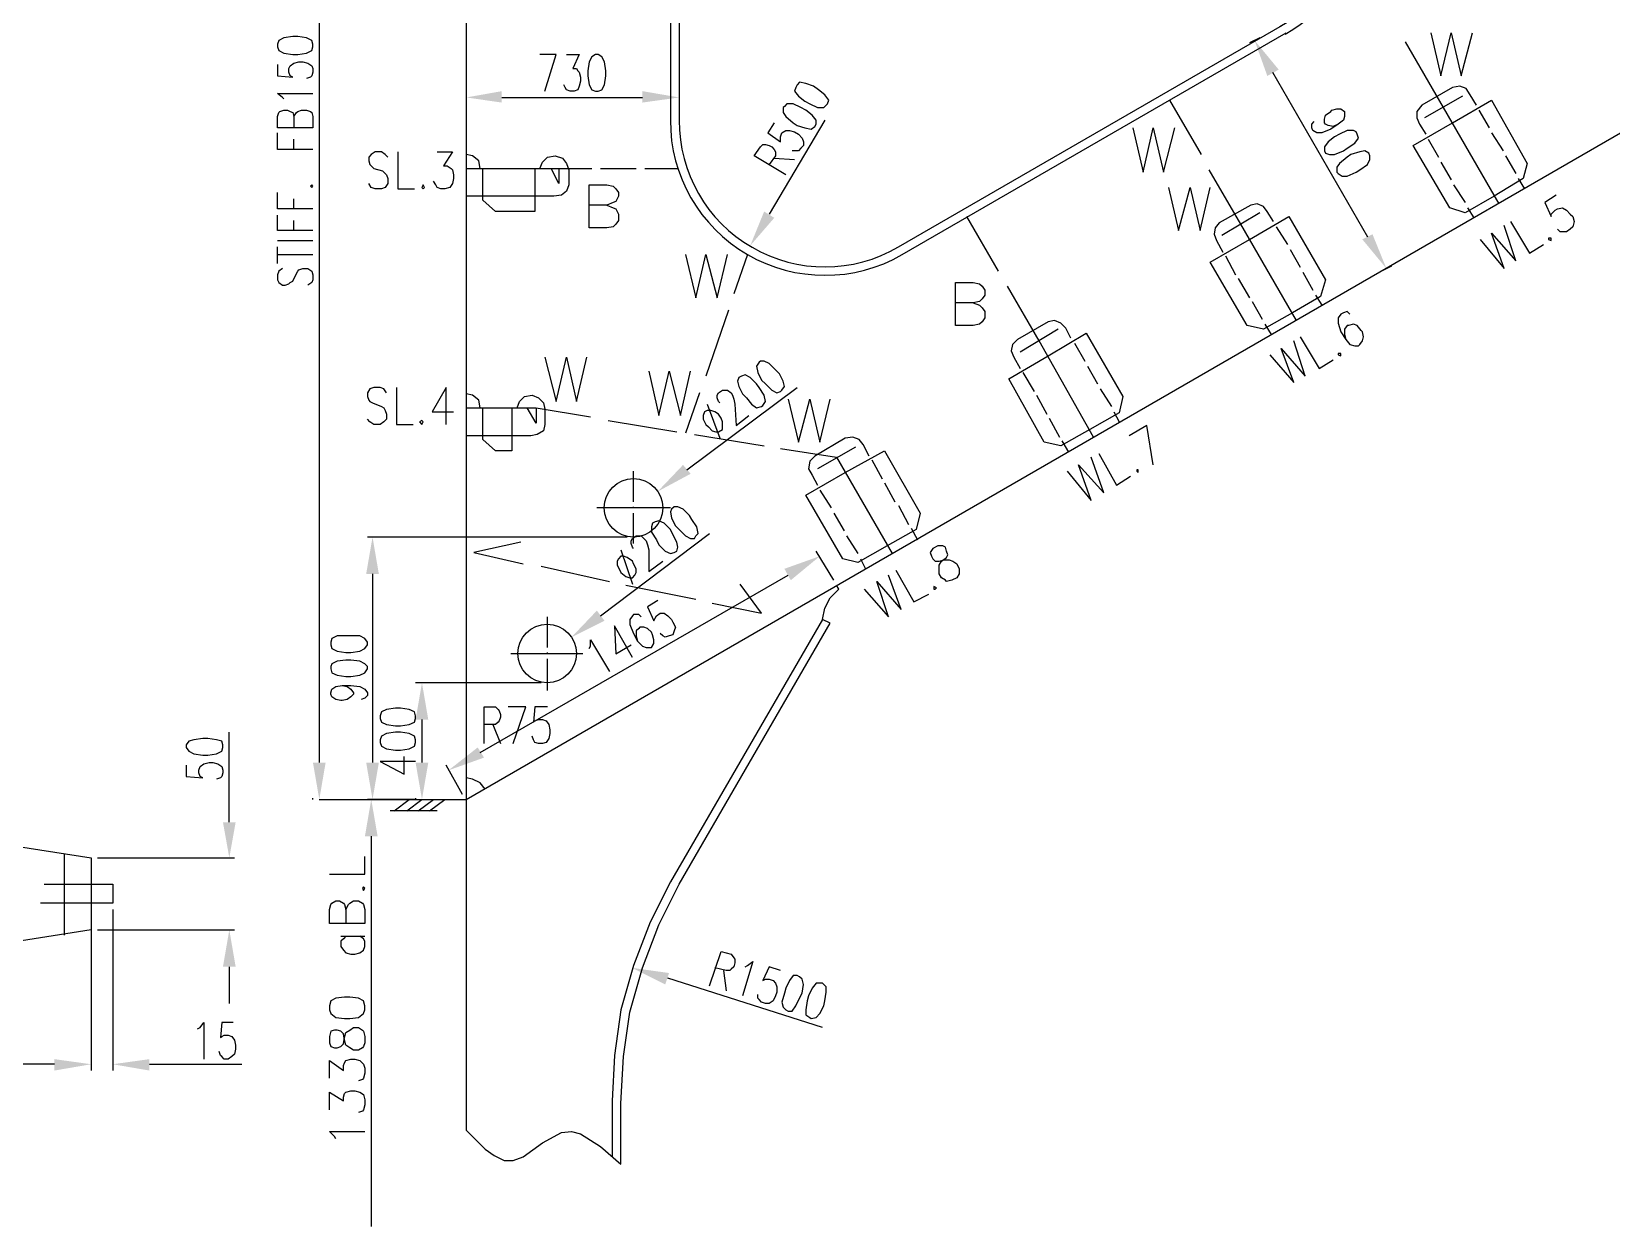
# Model space of a CAD drawing. Header units: millimetres. Extents: x 0.6 to 49, y 0.3 to 23.1.
# Drawn here: x 8.576 to 12.731, y 11.577 to 14.72 of the extents above; entities that cross this region are included whole.
import ezdxf

# ---------------------------------------------------------------- set-up
doc = ezdxf.new("R2010")
doc.units = ezdxf.units.MM
doc.layers.add('PDF_Geometry', color=7, linetype='Continuous')
doc.layers.add('PDF_Solid Fills', color=7, linetype='Continuous')

msp = doc.modelspace()

# ---------------------------------------------------------------- linework, layer by layer
at = {"layer": 'PDF_Geometry', "lineweight": 25}
for points in [[(9.3328, 12.7), (9.7194, 12.7), (15.0961, 15.8067), (15.0961, 16.58)], [(9.7194, 16.3267), (9.7194, 11.83), (9.7694, 11.78), (9.7928, 11.7633), (9.8194, 11.75), (9.8428, 11.75), (9.8694, 11.76), (9.9194, 11.7967), (9.9694, 11.8233), (9.9961, 11.8267), (10.0194, 11.82), (10.0728, 11.7867), (10.1261, 11.74), (10.1261, 11.9), (10.1328, 12.0233), (10.1494, 12.14), (10.1828, 12.2567), (10.2261, 12.37), (10.2794, 12.4767), (10.6761, 13.1633), (10.6561, 13.1733), (10.6628, 13.2033), (10.6761, 13.23), (10.6994, 13.2533), (10.6928, 13.2633)], [(9.3328, 16.1533), (9.3328, 12.7967)], [(12.2561, 14.7167), (12.2828, 14.6033), (12.3094, 14.7167), (12.3361, 14.6033), (12.3661, 14.7167)], [(11.8061, 14.7033), (11.7794, 14.69)], [(12.4361, 14.2667), (12.2894, 14.52), (12.1894, 14.6933)], [(9.2228, 14.6333), (9.2228, 14.6033), (9.2628, 14.6), (9.2561, 14.6033), (9.2528, 14.6133), (9.2528, 14.6233), (9.2561, 14.63), (9.2661, 14.6367), (9.2794, 14.64), (9.2894, 14.64), (9.3028, 14.6367), (9.3128, 14.63), (9.3161, 14.6233), (9.3161, 14.6133), (9.3128, 14.6033), (9.3094, 14.6), (9.2994, 14.5967)], [(9.9261, 14.5633), (9.9561, 14.66), (9.9128, 14.66)], [(9.9828, 14.66), (10.0161, 14.66), (9.9994, 14.6233), (10.0094, 14.6233), (10.0128, 14.6167), (10.0161, 14.6133), (10.0194, 14.6), (10.0194, 14.59), (10.0161, 14.5767), (10.0128, 14.5667), (10.0028, 14.5633), (9.9928, 14.5633), (9.9828, 14.5667), (9.9794, 14.5733), (9.9761, 14.58)], [(9.7194, 14.6133), (9.7194, 14.5333)], [(10.2794, 14.6133), (10.2794, 14.5333)], [(11.8394, 14.6133), (12.0894, 14.18)], [(9.2394, 14.5433), (9.2361, 14.5467), (9.2228, 14.5567), (9.3161, 14.5567)], [(9.8128, 14.5467), (10.1828, 14.5467)], [(12.3761, 14.5267), (12.3594, 14.5533), (12.3494, 14.57), (12.3328, 14.5767), (12.3128, 14.5733), (12.2328, 14.5267), (12.2194, 14.51), (12.2194, 14.4933), (12.2261, 14.4767), (12.2428, 14.45)], [(12.3394, 14.55), (12.2394, 14.4933)], [(9.2661, 14.4967), (9.2728, 14.5067), (9.2761, 14.51), (9.2861, 14.5133), (9.2994, 14.5133), (9.3094, 14.51), (9.3128, 14.5067), (9.3161, 14.4967), (9.3161, 14.4667), (9.2228, 14.4667), (9.2228, 14.4967), (9.2261, 14.5067), (9.2294, 14.51), (9.2394, 14.5133), (9.2494, 14.5133), (9.2561, 14.51), (9.2628, 14.5067), (9.2661, 14.4967), (9.2661, 14.4667)], [(11.6528, 14.3967), (11.5694, 14.54)], [(12.0128, 14.4767), (11.9994, 14.47), (11.9861, 14.4733), (11.9794, 14.4767), (11.9761, 14.48), (11.9761, 14.49), (11.9794, 14.5), (11.9928, 14.51), (11.9961, 14.5133), (12.0094, 14.5167), (12.0194, 14.5167), (12.0294, 14.51), (12.0294, 14.4967), (12.0261, 14.4867), (12.0128, 14.4767), (11.9928, 14.4633), (11.9694, 14.4533), (11.9561, 14.4533), (11.9461, 14.46), (11.9428, 14.4667), (11.9428, 14.4767), (11.9494, 14.4833)], [(12.3828, 14.5133), (12.4094, 14.4667)], [(10.5294, 14.48), (10.5128, 14.4533), (10.5461, 14.43), (10.5461, 14.4433), (10.5494, 14.4533), (10.5594, 14.46), (10.5694, 14.46), (10.5828, 14.4567), (10.5928, 14.45), (10.6028, 14.44), (10.6061, 14.43), (10.6061, 14.42), (10.5994, 14.4133), (10.5928, 14.4067), (10.5761, 14.4067)], [(10.6628, 14.4867), (10.5161, 14.24)], [(11.4728, 14.4667), (11.4994, 14.35), (11.5261, 14.4667), (11.5528, 14.35), (11.5828, 14.4667)], [(9.3161, 14.41), (9.2228, 14.41), (9.2228, 14.4533)], [(9.2661, 14.41), (9.2661, 14.4367)], [(10.5594, 14.3433), (10.4761, 14.3933), (10.4928, 14.4167), (10.4994, 14.4233), (10.5061, 14.4233), (10.5161, 14.42), (10.5228, 14.4167), (10.5294, 14.41), (10.5328, 14.4033), (10.5328, 14.3933), (10.5161, 14.37)], [(12.2494, 14.4367), (12.2761, 14.39)], [(12.4161, 14.4533), (12.4461, 14.4067)], [(9.5128, 14.39), (9.5061, 14.3967), (9.4961, 14.4033), (9.4794, 14.4033), (9.4694, 14.3967), (9.4628, 14.39), (9.4628, 14.38), (9.4661, 14.37), (9.4694, 14.3667), (9.4761, 14.36), (9.4994, 14.3533), (9.5061, 14.3467), (9.5094, 14.3433), (9.5128, 14.3333), (9.5128, 14.32), (9.5061, 14.31), (9.4961, 14.3067), (9.4794, 14.3067), (9.4694, 14.31), (9.4628, 14.32)], [(9.5394, 14.4033), (9.5394, 14.3067), (9.5828, 14.3067)], [(9.6428, 14.4033), (9.6828, 14.4033), (9.6594, 14.3667), (9.6694, 14.3667), (9.6794, 14.36), (9.6828, 14.3567), (9.6861, 14.3433), (9.6861, 14.3333), (9.6828, 14.32), (9.6761, 14.31), (9.6628, 14.3067), (9.6528, 14.3067), (9.6428, 14.31), (9.6394, 14.3167), (9.6328, 14.3267)], [(9.7561, 14.36), (9.7528, 14.38), (9.7361, 14.3933), (9.7194, 14.3967)], [(9.9128, 14.36), (9.9194, 14.3767), (9.9328, 14.39), (9.9528, 14.3933), (9.9728, 14.3867), (9.9828, 14.3733), (9.9894, 14.3567), (9.9894, 14.3167), (9.9828, 14.3), (9.9694, 14.29), (9.9494, 14.2867), (9.7194, 14.2867)], [(10.5294, 14.3867), (10.5828, 14.3833)], [(12.2828, 14.3767), (12.3094, 14.33)], [(12.4528, 14.3933), (12.4794, 14.3467)], [(9.7194, 14.36), (9.9628, 14.36), (9.9628, 14.32), (9.9428, 14.36)], [(9.8994, 14.36), (9.8994, 14.2467), (9.7961, 14.2467), (9.7628, 14.2767), (9.7628, 14.36)], [(9.9628, 14.36), (10.0494, 14.36)], [(10.0728, 14.36), (10.1661, 14.36)], [(10.1894, 14.36), (10.2761, 14.36)], [(11.9028, 13.96), (11.7561, 14.2133), (11.6728, 14.3567)], [(9.3161, 14.2533), (9.2228, 14.2533), (9.2228, 14.2967)], [(10.0894, 14.2633), (10.1061, 14.2567), (10.1128, 14.2533), (10.1194, 14.24), (10.1194, 14.2233), (10.1128, 14.2133), (10.1061, 14.2067), (10.0894, 14.2033), (10.0428, 14.2033), (10.0428, 14.3167), (10.0894, 14.3167), (10.1061, 14.3133), (10.1128, 14.3067), (10.1194, 14.2967), (10.1194, 14.2867), (10.1128, 14.2733), (10.1061, 14.27), (10.0894, 14.2633), (10.0428, 14.2633)], [(11.5661, 14.31), (11.5928, 14.1967), (11.6228, 14.31), (11.6494, 14.1967), (11.6761, 14.31)], [(12.3161, 14.3167), (12.3461, 14.27)], [(12.4861, 14.3333), (12.5028, 14.3067)], [(9.2661, 14.2533), (9.2661, 14.28)], [(11.8428, 14.22), (11.8261, 14.2467), (11.8161, 14.26), (11.7994, 14.2667), (11.7828, 14.2633), (11.6994, 14.2167), (11.6894, 14.2033), (11.6861, 14.1867), (11.6928, 14.17), (11.7094, 14.14)], [(12.3528, 14.2567), (12.3694, 14.23)], [(12.5861, 14.29), (12.5561, 14.27), (12.5728, 14.2333), (12.5728, 14.24), (12.5828, 14.25), (12.5894, 14.2533), (12.6028, 14.2567), (12.6128, 14.25), (12.6228, 14.24), (12.6294, 14.2333), (12.6328, 14.22), (12.6294, 14.2067), (12.6228, 14.2), (12.6128, 14.1933), (12.5961, 14.1933), (12.5894, 14.2)], [(9.3161, 14.1967), (9.2228, 14.1967), (9.2228, 14.2367)], [(9.2661, 14.1967), (9.2661, 14.2233)], [(11.1194, 14.09), (11.0361, 14.2333)], [(11.8061, 14.2433), (11.7061, 14.1833)], [(12.4661, 14.22), (12.5161, 14.1367), (12.5528, 14.16)], [(9.2228, 14.17), (9.3161, 14.17)], [(11.8494, 14.2067), (11.8794, 14.16)], [(12.3861, 14.1733), (12.4494, 14.0967), (12.4161, 14.19), (12.4794, 14.1167), (12.4494, 14.21)], [(9.2228, 14.11), (9.2228, 14.1533)], [(9.2228, 14.1333), (9.3161, 14.1333)], [(10.2961, 14.1333), (10.3228, 14.02), (10.3494, 14.1333), (10.3794, 14.02), (10.4061, 14.1333)], [(10.4594, 14.1333), (10.4228, 14.03)], [(11.7161, 14.13), (11.7428, 14.08)], [(11.8861, 14.1467), (11.9128, 14.1)], [(9.2361, 14.0967), (9.2261, 14.09), (9.2228, 14.08), (9.2228, 14.0667), (9.2261, 14.06), (9.2361, 14.0533), (9.2428, 14.0533), (9.2528, 14.0567), (9.2561, 14.06), (9.2628, 14.0633), (9.2728, 14.0833), (9.2761, 14.09), (9.2794, 14.0933), (9.2894, 14.0967), (9.3028, 14.0967), (9.3128, 14.09), (9.3161, 14.08), (9.3161, 14.0667), (9.3128, 14.06), (9.3028, 14.0533)], [(11.9194, 14.0867), (11.9461, 14.04)], [(12.1528, 14.1033), (12.1261, 14.09)], [(11.0528, 14.0067), (11.0694, 14), (11.0761, 13.9933), (11.0828, 13.9833), (11.0828, 13.9667), (11.0761, 13.9567), (11.0694, 13.95), (11.0528, 13.9467), (11.0061, 13.9467), (11.0061, 14.06), (11.0528, 14.06), (11.0694, 14.0567), (11.0761, 14.05), (11.0828, 14.04), (11.0828, 14.0267), (11.0761, 14.0167), (11.0694, 14.01), (11.0528, 14.0067), (11.0061, 14.0067)], [(11.3694, 13.6533), (11.2261, 13.9067), (11.1428, 14.05)], [(11.7494, 14.07), (11.7794, 14.02)], [(11.7861, 14.01), (11.8128, 13.9633)], [(11.9528, 14.0267), (11.9694, 14)], [(10.4094, 13.9867), (10.3494, 13.8133)], [(12.0428, 13.9767), (12.0361, 13.9833), (12.0261, 13.98), (12.0194, 13.9767), (12.0128, 13.9667), (12.0128, 13.9533), (12.0194, 13.93), (12.0328, 13.91), (12.0428, 13.8967), (12.0561, 13.8933), (12.0661, 13.8933), (12.0694, 13.8967), (12.0761, 13.9067), (12.0794, 13.9167), (12.0761, 13.93), (12.0728, 13.9333), (12.0628, 13.9467), (12.0528, 13.95), (12.0394, 13.9467), (12.0361, 13.9467), (12.0294, 13.9367), (12.0294, 13.9233), (12.0328, 13.91)], [(11.3094, 13.9133), (11.2961, 13.94), (11.2828, 13.9533), (11.2661, 13.96), (11.2494, 13.9567), (11.1694, 13.91), (11.1561, 13.8967), (11.1528, 13.88), (11.1594, 13.8633), (11.1761, 13.8333)], [(11.2761, 13.9367), (11.1761, 13.8767)], [(11.8194, 13.95), (11.8361, 13.9233)], [(11.3194, 13.9), (11.3461, 13.8533)], [(11.8328, 13.87), (11.8961, 13.7967), (11.8628, 13.8867), (11.9261, 13.8133), (11.8961, 13.9067)], [(11.9128, 13.9167), (11.9628, 13.8333), (11.9994, 13.8567)], [(9.9261, 13.8633), (9.9561, 13.7467), (9.9828, 13.8633), (10.0094, 13.7467), (10.0361, 13.8633)], [(11.3528, 13.84), (11.3794, 13.7933)], [(10.1994, 13.8267), (10.2261, 13.71), (10.2528, 13.8267), (10.2828, 13.71), (10.3094, 13.8267)], [(11.1828, 13.8233), (11.2128, 13.7733)], [(9.5094, 13.77), (9.5028, 13.78), (9.4928, 13.7833), (9.4761, 13.7833), (9.4661, 13.78), (9.4594, 13.77), (9.4594, 13.76), (9.4628, 13.75), (9.4661, 13.7467), (9.4728, 13.7433), (9.4961, 13.7333), (9.5028, 13.73), (9.5061, 13.7233), (9.5094, 13.7133), (9.5094, 13.7), (9.5028, 13.6933), (9.4928, 13.6867), (9.4761, 13.6867), (9.4661, 13.6933), (9.4594, 13.7)], [(9.5361, 13.7833), (9.5361, 13.6867), (9.5794, 13.6867)], [(9.6661, 13.6867), (9.6661, 13.7833), (9.6294, 13.72), (9.6861, 13.72)], [(9.7561, 13.73), (9.7528, 13.75), (9.7361, 13.7633), (9.7194, 13.7667)], [(9.8528, 13.73), (9.8594, 13.7467), (9.8728, 13.76), (9.8928, 13.7633), (9.9094, 13.7567), (9.9228, 13.7433), (9.9261, 13.7267), (9.9261, 13.6867), (9.9228, 13.67), (9.9061, 13.66), (9.8894, 13.6567), (9.7194, 13.6567)], [(10.3328, 13.77), (10.2961, 13.6633)], [(10.2994, 13.5667), (10.5894, 13.7833)], [(10.3861, 13.7433), (10.3828, 13.7467), (10.3794, 13.7567), (10.3794, 13.7633), (10.3828, 13.77), (10.3928, 13.7767), (10.4061, 13.7767), (10.4161, 13.77), (10.4194, 13.7633), (10.4228, 13.7533), (10.4261, 13.74), (10.4294, 13.6833), (10.4628, 13.71)], [(10.5661, 13.7533), (10.5928, 13.64), (10.6228, 13.7533), (10.6494, 13.64), (10.6761, 13.7533)], [(11.2194, 13.7633), (11.2461, 13.7133)], [(11.3861, 13.78), (11.4161, 13.7333)], [(9.7194, 13.73), (9.9028, 13.73), (9.9028, 13.69), (9.8794, 13.73)], [(9.8394, 13.73), (9.8394, 13.6167), (9.7961, 13.6167), (9.7628, 13.6467), (9.7628, 13.73)], [(9.9028, 13.73), (10.0461, 13.7067)], [(10.3528, 13.74), (10.3861, 13.65)], [(11.4228, 13.72), (11.4361, 13.6933)], [(10.0928, 13.6967), (10.2728, 13.6667)], [(11.2528, 13.7033), (11.2794, 13.6533)], [(11.5261, 13.58), (11.5094, 13.6833), (11.4628, 13.6567)], [(10.3194, 13.66), (10.5028, 13.63)], [(10.7794, 13.6033), (10.7628, 13.6333), (10.7528, 13.6467), (10.7361, 13.6533), (10.7161, 13.65), (10.6361, 13.6033), (10.6228, 13.59), (10.6194, 13.57), (10.6294, 13.5533), (10.6428, 13.5267)], [(11.2861, 13.6433), (11.3028, 13.6133)], [(10.5461, 13.6233), (10.6928, 13.6), (10.8394, 13.3467)], [(10.7428, 13.6267), (10.6428, 13.57)], [(10.7861, 13.5933), (10.8128, 13.5433)], [(11.2994, 13.5633), (11.3628, 13.4867), (11.3294, 13.58), (11.3961, 13.5067), (11.3628, 13.6)], [(11.3828, 13.61), (11.4294, 13.5267), (11.4661, 13.55)], [(10.1594, 13.4833), (10.1594, 13.5633)], [(10.6494, 13.5133), (10.6794, 13.4667)], [(10.8194, 13.5333), (10.8461, 13.4833)], [(10.2561, 13.4667), (10.0628, 13.4667)], [(10.1594, 13.4667), (10.1594, 13.47)], [(10.8561, 13.4733), (10.8828, 13.4233)], [(10.1594, 13.3733), (10.1594, 13.4533)], [(10.6861, 13.4533), (10.7128, 13.4067)], [(10.1428, 13.39), (9.4594, 13.39)], [(10.0728, 13.1833), (10.3594, 13.4)], [(10.1594, 13.36), (10.1561, 13.3633), (10.1528, 13.3733), (10.1528, 13.38), (10.1561, 13.3867), (10.1661, 13.3933), (10.1794, 13.3933), (10.1861, 13.3867), (10.1928, 13.38), (10.1961, 13.37), (10.1994, 13.3567), (10.1994, 13.3), (10.2361, 13.3267)], [(10.7194, 13.3933), (10.7494, 13.3467)], [(10.8894, 13.4133), (10.9061, 13.3833)], [(9.8628, 13.3767), (9.7394, 13.35), (9.8694, 13.32)], [(10.1261, 13.3567), (10.1561, 13.2667)], [(10.6861, 13.2767), (10.6394, 13.3533)], [(9.9161, 13.3133), (10.0961, 13.2733)], [(10.7561, 13.3333), (10.7694, 13.3067)], [(10.8494, 13.3033), (10.8961, 13.22), (10.9361, 13.24)], [(9.4728, 13.2933), (9.4728, 12.7967)], [(9.7561, 12.8233), (10.5661, 13.29)], [(10.1394, 13.2633), (10.3228, 13.2267)], [(10.3661, 13.2167), (10.4961, 13.19), (10.4394, 13.2667)], [(10.7661, 13.2533), (10.8294, 13.18), (10.7994, 13.2733), (10.8628, 13.2), (10.8294, 13.29)], [(10.2228, 13.2233), (10.1961, 13.2067), (10.2128, 13.17), (10.2161, 13.1767), (10.2194, 13.1833), (10.2294, 13.19), (10.2394, 13.19), (10.2494, 13.1833), (10.2594, 13.1733), (10.2628, 13.1667), (10.2694, 13.1533), (10.2661, 13.1433), (10.2628, 13.1333), (10.2528, 13.13), (10.2428, 13.1267), (10.2361, 13.13), (10.2294, 13.1367)], [(9.9328, 13.1), (9.9328, 13.18)], [(10.6561, 13.1733), (10.2561, 12.4833), (10.2028, 12.3767), (10.1594, 12.2633), (10.1261, 12.1467), (10.1094, 12.0267), (10.1028, 11.9067), (10.1028, 11.76)], [(10.1794, 13.18), (10.1728, 13.1867), (10.1594, 13.1867), (10.1561, 13.1833), (10.1494, 13.1733), (10.1494, 13.16), (10.1594, 13.1367), (10.1694, 13.1167), (10.1828, 13.1033), (10.1928, 13.1), (10.2061, 13.1), (10.2128, 13.11), (10.2128, 13.12), (10.2094, 13.1333), (10.2061, 13.14), (10.1961, 13.15), (10.1861, 13.1533), (10.1761, 13.1533), (10.1728, 13.15), (10.1661, 13.1433), (10.1661, 13.13), (10.1694, 13.1167)], [(10.1561, 13.0733), (10.1094, 13.1567), (10.1128, 13.0833), (10.1528, 13.1067)], [(10.0428, 13.0967), (10.0461, 13.1033), (10.0461, 13.12), (10.0961, 13.0367)], [(10.0261, 13.0833), (9.8361, 13.0833)], [(9.9328, 13.0833), (9.9328, 13.0867)], [(9.9328, 12.9867), (9.9328, 13.07)], [(9.9161, 13.0067), (9.5861, 13.0067)], [(9.3928, 13), (9.4061, 12.9967), (9.4161, 12.99), (9.4228, 12.98), (9.4228, 12.9767), (9.4161, 12.97), (9.4061, 12.9633), (9.3928, 12.96), (9.3894, 12.96), (9.3761, 12.9633), (9.3661, 12.97), (9.3628, 12.9767), (9.3628, 12.98), (9.3661, 12.99), (9.3761, 12.9967), (9.3928, 13), (9.4161, 13), (9.4394, 12.9967), (9.4528, 12.99), (9.4594, 12.98), (9.4594, 12.9733), (9.4528, 12.9667), (9.4428, 12.9633)], [(9.7661, 12.8467), (9.7661, 12.9433), (9.7961, 12.9433), (9.8028, 12.9367), (9.8061, 12.9333), (9.8094, 12.9233), (9.8094, 12.9167), (9.8061, 12.9067), (9.8028, 12.9033), (9.7961, 12.8967), (9.7661, 12.8967)], [(9.8428, 12.8467), (9.8761, 12.9433), (9.8294, 12.9433)], [(9.9328, 12.9433), (9.8994, 12.9433), (9.8961, 12.9033), (9.8994, 12.9067), (9.9094, 12.91), (9.9194, 12.91), (9.9294, 12.9067), (9.9361, 12.8967), (9.9394, 12.8833), (9.9394, 12.8733), (9.9361, 12.86), (9.9294, 12.85), (9.9194, 12.8467), (9.9094, 12.8467), (9.8994, 12.85), (9.8961, 12.8567), (9.8928, 12.8667)], [(9.6028, 12.91), (9.6028, 12.7967)], [(9.7894, 12.8967), (9.8094, 12.8467)], [(9.0961, 12.64), (9.0961, 12.8767)], [(9.5861, 12.8), (9.4928, 12.8), (9.5561, 12.7667), (9.5561, 12.8133)], [(8.9828, 12.79), (8.9828, 12.76), (9.0261, 12.7567), (9.0194, 12.76), (9.0161, 12.77), (9.0161, 12.7767), (9.0194, 12.7867), (9.0294, 12.7933), (9.0428, 12.7967), (9.0528, 12.7967), (9.0661, 12.7933), (9.0761, 12.7867), (9.0794, 12.7767), (9.0794, 12.77), (9.0761, 12.76), (9.0728, 12.7567), (9.0628, 12.7533)], [(9.7094, 12.7133), (9.6661, 12.79)], [(9.7694, 12.7267), (9.7561, 12.7433), (9.7361, 12.7533), (9.7194, 12.7567)], [(9.3161, 12.7), (9.3161, 12.7033)], [(9.5861, 12.7033), (9.5861, 12.7), (9.4594, 12.7)], [(9.5294, 12.67), (9.5694, 12.7)], [(9.5628, 12.67), (9.6028, 12.7)], [(9.5928, 12.67), (9.6328, 12.7)], [(9.6228, 12.67), (9.6628, 12.7)], [(9.6428, 12.67), (9.5194, 12.67)], [(9.4694, 12.6033), (9.4694, 11.5767)], [(8.6628, 12.3433), (8.6628, 12.5567)], [(9.3594, 12.5033), (9.4528, 12.5033), (9.4528, 12.55)], [(8.7494, 12.5467), (9.1094, 12.5467)], [(8.6094, 12.4767), (8.7894, 12.4767), (8.7894, 12.4267), (8.5994, 12.4267)], [(9.4028, 12.41), (9.4094, 12.4233), (9.4128, 12.4267), (9.4228, 12.4333), (9.4361, 12.4333), (9.4461, 12.4267), (9.4494, 12.4233), (9.4528, 12.41), (9.4528, 12.3733), (9.3594, 12.3733), (9.3594, 12.41), (9.3628, 12.4233), (9.3661, 12.4267), (9.3761, 12.4333), (9.3861, 12.4333), (9.3961, 12.4267), (9.3994, 12.4233), (9.4028, 12.41), (9.4028, 12.3733)], [(8.7328, 12.41), (8.7328, 11.9867)], [(8.7894, 12.41), (8.7894, 11.9867)], [(8.7494, 12.3567), (9.1094, 12.3567)], [(9.3894, 12.34), (9.4528, 12.34)], [(9.4028, 12.34), (9.3961, 12.3333), (9.3894, 12.3267), (9.3894, 12.3133), (9.3961, 12.3033), (9.4028, 12.2967), (9.4161, 12.2933), (9.4261, 12.2933), (9.4394, 12.2967), (9.4494, 12.3033), (9.4528, 12.3133), (9.4528, 12.3267), (9.4494, 12.3333), (9.4394, 12.34)], [(10.3594, 12.21), (10.3894, 12.3), (10.4161, 12.2933), (10.4228, 12.2833), (10.4261, 12.28), (10.4261, 12.27), (10.4228, 12.26), (10.4161, 12.2533), (10.4128, 12.25), (10.4028, 12.25), (10.3728, 12.2567)], [(9.0961, 12.26), (9.0961, 12.1633)], [(10.4528, 12.26), (10.4594, 12.2633), (10.4728, 12.2733), (10.4461, 12.1833)], [(10.5461, 12.25), (10.5161, 12.26), (10.4994, 12.2233), (10.5061, 12.2267), (10.5161, 12.2267), (10.5261, 12.2233), (10.5328, 12.2167), (10.5361, 12.2067), (10.5361, 12.1933), (10.5328, 12.1833), (10.5261, 12.17), (10.5161, 12.1633), (10.5061, 12.1633), (10.4961, 12.1667), (10.4894, 12.1733), (10.4861, 12.1767), (10.4861, 12.1867)], [(10.6561, 12.1), (10.2494, 12.23)], [(10.3961, 12.25), (10.4028, 12.1967)], [(9.0128, 12.0967), (9.0194, 12.1), (9.0294, 12.1133), (9.0294, 12.0167)], [(9.1061, 12.1133), (9.0761, 12.1133), (9.0728, 12.0733), (9.0761, 12.0767), (9.0828, 12.08), (9.0928, 12.08), (9.1028, 12.0767), (9.1094, 12.0667), (9.1128, 12.0533), (9.1128, 12.0433), (9.1094, 12.03), (9.1028, 12.0233), (9.0928, 12.0167), (9.0828, 12.0167), (9.0761, 12.0233), (9.0728, 12.0267), (9.0694, 12.0367)], [(9.3594, 11.9667), (9.3594, 12.0133), (9.3961, 11.9867), (9.3961, 12), (9.3994, 12.0067), (9.4028, 12.0133), (9.4161, 12.0167), (9.4261, 12.0167), (9.4394, 12.0133), (9.4494, 12.0033), (9.4528, 11.9933), (9.4528, 11.98), (9.4494, 11.9667), (9.4461, 11.9633), (9.4361, 11.96)], [(8.6361, 12.0033), (8.5428, 12.0033)], [(8.8861, 12.0033), (9.1294, 12.0033)], [(9.3594, 11.8833), (9.3594, 11.93), (9.3961, 11.9067), (9.3961, 11.9167), (9.3994, 11.9267), (9.4028, 11.93), (9.4161, 11.9333), (9.4261, 11.9333), (9.4394, 11.93), (9.4494, 11.9233), (9.4528, 11.91), (9.4528, 11.8967), (9.4494, 11.8833), (9.4461, 11.88), (9.4361, 11.8767)], [(9.3761, 11.8067), (9.3728, 11.8133), (9.3594, 11.8267), (9.4528, 11.8267)]]:
    msp.add_lwpolyline(points, dxfattribs=at)
for points in [[(11.8728, 14.7133, 0.78961), (11.5661, 15.7333), (10.6394, 15.6767, 0.393217), (10.2561, 15.27), (10.2561, 14.4867, 0.578291), (10.8661, 14.1333), (11.8761, 14.7167)], [(11.8594, 14.7333, 0.790737), (11.5661, 15.71), (10.6394, 15.6533, 0.39103), (10.2794, 15.27), (10.2794, 14.4867, 0.581043), (10.8561, 14.1533), (11.8661, 14.7367)]]:
    msp.add_lwpolyline(points, format="xyb", dxfattribs=at)
for points in [[(9.2228, 14.68), (9.2261, 14.67), (9.2394, 14.6633), (9.2628, 14.66), (9.2761, 14.66), (9.2994, 14.6633), (9.3128, 14.67), (9.3161, 14.68), (9.3161, 14.6867), (9.3128, 14.6967), (9.2994, 14.7033), (9.2761, 14.7067), (9.2628, 14.7067), (9.2394, 14.7033), (9.2261, 14.6967), (9.2228, 14.6867)], [(10.0594, 14.66), (10.0494, 14.6533), (10.0428, 14.64), (10.0394, 14.6167), (10.0394, 14.6033), (10.0428, 14.58), (10.0494, 14.5667), (10.0594, 14.5633), (10.0661, 14.5633), (10.0761, 14.5667), (10.0828, 14.58), (10.0861, 14.6033), (10.0861, 14.6167), (10.0828, 14.64), (10.0761, 14.6533), (10.0661, 14.66)], [(10.5861, 14.5733), (10.5828, 14.5633), (10.5928, 14.55), (10.6094, 14.5367), (10.6228, 14.53), (10.6428, 14.52), (10.6594, 14.52), (10.6661, 14.5267), (10.6694, 14.53), (10.6728, 14.54), (10.6628, 14.5533), (10.6461, 14.5667), (10.6328, 14.5767), (10.6128, 14.5833), (10.5961, 14.5867), (10.5894, 14.58)], [(10.5528, 14.52), (10.5528, 14.5067), (10.5594, 14.4967), (10.5794, 14.48), (10.5894, 14.4733), (10.6094, 14.4667), (10.6261, 14.4633), (10.6361, 14.47), (10.6394, 14.4767), (10.6394, 14.4867), (10.6294, 14.5), (10.6128, 14.5133), (10.5994, 14.52), (10.5794, 14.53), (10.5628, 14.53), (10.5561, 14.5233)], [(12.4228, 14.2867), (12.3461, 14.2433), (12.3061, 14.2567), (12.2094, 14.42), (12.3128, 14.48), (12.4161, 14.54), (12.5094, 14.3733), (12.4994, 14.3333)], [(12.0594, 14.4567), (12.0528, 14.46), (12.0361, 14.46), (12.0161, 14.45), (12.0028, 14.4433), (11.9861, 14.43), (11.9761, 14.4167), (11.9761, 14.4067), (11.9794, 14.4), (11.9894, 14.3967), (12.0028, 14.3967), (12.0261, 14.4067), (12.0361, 14.4133), (12.0561, 14.4267), (12.0661, 14.44), (12.0628, 14.45)], [(12.0928, 14.4), (12.0828, 14.4067), (12.0694, 14.4033), (12.0461, 14.3967), (12.0361, 14.39), (12.0161, 14.3733), (12.0094, 14.3633), (12.0094, 14.35), (12.0128, 14.3467), (12.0228, 14.34), (12.0361, 14.34), (12.0594, 14.35), (12.0694, 14.3567), (12.0894, 14.37), (12.0961, 14.3833), (12.0961, 14.3933)], [(9.3094, 14.3133), (9.3128, 14.31), (9.3161, 14.3133), (9.3128, 14.3167)], [(9.6061, 14.3167), (9.6028, 14.31), (9.6061, 14.3067), (9.6094, 14.31)], [(11.8928, 13.98), (11.8161, 13.9367), (11.7728, 13.9467), (11.6761, 14.1133), (11.7794, 14.1733), (11.8828, 14.2333), (11.9794, 14.0667), (11.9661, 14.0233)], [(12.5661, 14.1767), (12.5661, 14.1733), (12.5728, 14.17), (12.5728, 14.1767)], [(11.3594, 13.6733), (11.2828, 13.63), (11.2394, 13.64), (11.1461, 13.8067), (11.2494, 13.8667), (11.3494, 13.9267), (11.4461, 13.76), (11.4361, 13.7167)], [(10.4894, 13.85), (10.4828, 13.84), (10.4861, 13.8233), (10.4961, 13.8033), (10.5061, 13.7933), (10.5228, 13.7767), (10.5361, 13.77), (10.5461, 13.7733), (10.5494, 13.7767), (10.5561, 13.7867), (10.5528, 13.8), (10.5428, 13.82), (10.5328, 13.83), (10.5161, 13.8467), (10.5028, 13.8533), (10.4928, 13.8533)], [(12.0128, 13.8733), (12.0128, 13.87), (12.0194, 13.8667), (12.0194, 13.8733)], [(10.4361, 13.81), (10.4328, 13.8), (10.4361, 13.7867), (10.4461, 13.7667), (10.4561, 13.7567), (10.4694, 13.74), (10.4828, 13.73), (10.4961, 13.7333), (10.4994, 13.7367), (10.5061, 13.7467), (10.5028, 13.7633), (10.4894, 13.7833), (10.4828, 13.7933), (10.4661, 13.81), (10.4528, 13.8167), (10.4428, 13.8133)], [(10.3461, 13.72), (10.3428, 13.71), (10.3428, 13.7), (10.3494, 13.6867), (10.3561, 13.68), (10.3661, 13.67), (10.3761, 13.6667), (10.3828, 13.6667), (10.3928, 13.6733), (10.3928, 13.6933), (10.3894, 13.7033), (10.3828, 13.7133), (10.3728, 13.72), (10.3628, 13.7233), (10.3528, 13.7233)], [(9.6028, 13.6967), (9.5961, 13.6933), (9.6028, 13.6867), (9.6061, 13.6933)], [(10.8261, 13.3667), (10.7494, 13.3233), (10.7094, 13.3333), (10.6128, 13.5), (10.7161, 13.56), (10.8194, 13.6167), (10.9128, 13.4533), (10.9028, 13.41)], [(11.4828, 13.5667), (11.4828, 13.5633), (11.4861, 13.56), (11.4861, 13.5667)], [(10.2594, 13.4633), (10.2561, 13.4567), (10.2594, 13.44), (10.2694, 13.42), (10.2794, 13.41), (10.2961, 13.3933), (10.3094, 13.3867), (10.3194, 13.3867), (10.3228, 13.3933), (10.3294, 13.4), (10.3261, 13.4167), (10.3128, 13.4367), (10.3061, 13.4467), (10.2894, 13.4633), (10.2761, 13.47), (10.2661, 13.47)], [(10.2094, 13.4267), (10.2061, 13.4167), (10.2061, 13.4033), (10.2194, 13.3833), (10.2261, 13.37), (10.2428, 13.3533), (10.2561, 13.3467), (10.2661, 13.35), (10.2728, 13.3533), (10.2761, 13.3633), (10.2728, 13.3767), (10.2628, 13.3967), (10.2561, 13.41), (10.2394, 13.4267), (10.2261, 13.4333), (10.2161, 13.43)], [(10.1194, 13.3333), (10.1161, 13.3267), (10.1161, 13.3167), (10.1228, 13.3033), (10.1261, 13.2967), (10.1394, 13.2867), (10.1494, 13.2833), (10.1561, 13.2833), (10.1628, 13.29), (10.1661, 13.2967), (10.1661, 13.3067), (10.1594, 13.32), (10.1561, 13.3267), (10.1428, 13.3367), (10.1328, 13.34), (10.1261, 13.34)], [(10.9461, 13.36), (10.9394, 13.35), (10.9428, 13.34), (10.9461, 13.3333), (10.9528, 13.3267), (10.9628, 13.3267), (10.9761, 13.33), (10.9894, 13.33), (10.9994, 13.3267), (11.0094, 13.32), (11.0161, 13.3067), (11.0161, 13.2933), (11.0094, 13.2833), (10.9961, 13.2767), (10.9828, 13.2733), (10.9794, 13.2767), (10.9694, 13.2833), (10.9628, 13.2933), (10.9628, 13.3167), (10.9694, 13.3267), (10.9828, 13.3367), (10.9861, 13.3433), (10.9828, 13.3533), (10.9794, 13.3633), (10.9728, 13.3667), (10.9594, 13.3667)], [(10.9494, 13.26), (10.9494, 13.2533), (10.9528, 13.2533), (10.9561, 13.2567)], [(9.3628, 13.1067), (9.3661, 13.0967), (9.3794, 13.09), (9.4028, 13.0867), (9.4161, 13.0867), (9.4394, 13.09), (9.4528, 13.0967), (9.4594, 13.1067), (9.4594, 13.1133), (9.4528, 13.1233), (9.4394, 13.13), (9.3794, 13.13), (9.3661, 13.1233), (9.3628, 13.1133)], [(9.3628, 13.0433), (9.3661, 13.0333), (9.3794, 13.0267), (9.4028, 13.0233), (9.4161, 13.0233), (9.4394, 13.0267), (9.4528, 13.0333), (9.4594, 13.0433), (9.4594, 13.05), (9.4528, 13.0567), (9.4394, 13.0633), (9.4161, 13.0667), (9.4028, 13.0667), (9.3794, 13.0633), (9.3661, 13.0567), (9.3628, 13.05)], [(9.4928, 12.9133), (9.4961, 12.9033), (9.5094, 12.8967), (9.5328, 12.8933), (9.5461, 12.8933), (9.5694, 12.8967), (9.5828, 12.9033), (9.5861, 12.9133), (9.5861, 12.92), (9.5828, 12.93), (9.5694, 12.9367), (9.5461, 12.94), (9.5328, 12.94), (9.5094, 12.9367), (9.4961, 12.93), (9.4928, 12.92)], [(8.9828, 12.8367), (8.9894, 12.8267), (9.0028, 12.82), (9.0261, 12.8167), (9.0394, 12.8167), (9.0628, 12.82), (9.0761, 12.8267), (9.0794, 12.8367), (9.0794, 12.8433), (9.0761, 12.8533), (9.0628, 12.8567), (9.0394, 12.86), (9.0261, 12.86), (9.0028, 12.8567), (8.9894, 12.8533), (8.9828, 12.8433)], [(9.4928, 12.85), (9.4961, 12.84), (9.5094, 12.8333), (9.5328, 12.83), (9.5461, 12.83), (9.5694, 12.8333), (9.5828, 12.84), (9.5861, 12.85), (9.5861, 12.8567), (9.5828, 12.8667), (9.5694, 12.8733), (9.5461, 12.8767), (9.5328, 12.8767), (9.5094, 12.8733), (9.4961, 12.8667), (9.4928, 12.8567)], [(8.7328, 12.5467), (8.7328, 12.3567), (6.8928, 12.0667), (6.3161, 12.0667), (6.2094, 12.2433), (6.2928, 12.4367), (6.3828, 12.6633), (6.3161, 12.8333), (6.8928, 12.8333)], [(9.4461, 12.4667), (9.4494, 12.46), (9.4528, 12.4667), (9.4494, 12.47)], [(10.5894, 12.2367), (10.5794, 12.2367), (10.5694, 12.2233), (10.5594, 12.2033), (10.5561, 12.19), (10.5494, 12.1667), (10.5528, 12.1533), (10.5594, 12.1467), (10.5661, 12.1433), (10.5761, 12.1433), (10.5861, 12.1567), (10.5961, 12.1767), (10.6028, 12.19), (10.6061, 12.2133), (10.6028, 12.2267), (10.5961, 12.2333)], [(10.6494, 12.2167), (10.6394, 12.2167), (10.6294, 12.2033), (10.6194, 12.1833), (10.6161, 12.17), (10.6128, 12.1467), (10.6128, 12.1333), (10.6228, 12.1267), (10.6261, 12.1233), (10.6394, 12.1267), (10.6494, 12.1367), (10.6594, 12.1567), (10.6628, 12.17), (10.6661, 12.1933), (10.6661, 12.2067), (10.6561, 12.2167)], [(9.3594, 12.1467), (9.3628, 12.1367), (9.3761, 12.1267), (9.3994, 12.1233), (9.4128, 12.1233), (9.4361, 12.1267), (9.4494, 12.1367), (9.4528, 12.1467), (9.4528, 12.1567), (9.4494, 12.17), (9.4361, 12.1767), (9.4128, 12.18), (9.3994, 12.18), (9.3761, 12.1767), (9.3628, 12.17), (9.3594, 12.1567)], [(9.3594, 12.06), (9.3628, 12.05), (9.3728, 12.0467), (9.3794, 12.0467), (9.3894, 12.05), (9.3961, 12.0567), (9.3994, 12.0733), (9.4028, 12.0867), (9.4128, 12.0933), (9.4228, 12.1), (9.4361, 12.1), (9.4461, 12.0933), (9.4494, 12.09), (9.4528, 12.0767), (9.4528, 12.06), (9.4494, 12.05), (9.4461, 12.0467), (9.4361, 12.04), (9.4228, 12.04), (9.4128, 12.0467), (9.4028, 12.0533), (9.3994, 12.0667), (9.3961, 12.0833), (9.3894, 12.09), (9.3794, 12.0933), (9.3728, 12.0933), (9.3628, 12.09), (9.3594, 12.0767)]]:
    msp.add_lwpolyline(points, close=True, dxfattribs=at)
for centre in [(10.159, 13.4671), (9.9323, 13.0838)]:
    msp.add_circle(centre, 0.0771, dxfattribs=at)
at = {"layer": 'PDF_Solid Fills', "lineweight": 25, "transparency": 33554559}
for points in [[(11.8561, 14.62), (11.8261, 14.6033), (11.7928, 14.6967)], [(9.8128, 14.5633), (9.8128, 14.5333), (9.7194, 14.5467)], [(10.1828, 14.5633), (10.1828, 14.5333), (10.2794, 14.5467)], [(10.5028, 14.2467), (10.5294, 14.23), (10.4661, 14.1567)], [(12.1028, 14.1867), (12.0761, 14.1733), (12.1394, 14.0967)], [(10.2894, 13.58), (10.3094, 13.5567), (10.2228, 13.51)], [(9.4561, 13.2933), (9.4894, 13.2933), (9.4728, 13.39)], [(10.5561, 13.3067), (10.5728, 13.2767), (10.6494, 13.34)], [(10.0628, 13.1967), (10.0828, 13.17), (9.9961, 13.1267)], [(9.5861, 12.91), (9.6194, 12.91), (9.6028, 13.0067)], [(9.7494, 12.8367), (9.7661, 12.81), (9.6728, 12.7767)], [(9.3161, 12.7967), (9.3494, 12.7967), (9.3328, 12.7)], [(9.4561, 12.7967), (9.4894, 12.7967), (9.4728, 12.7)], [(9.5861, 12.7967), (9.6194, 12.7967), (9.6028, 12.7)], [(9.4528, 12.6033), (9.4861, 12.6033), (9.4694, 12.7)], [(9.0794, 12.64), (9.1128, 12.64), (9.0961, 12.5467)], [(9.0794, 12.26), (9.1128, 12.26), (9.0961, 12.3567)], [(10.2528, 12.2433), (10.2428, 12.2133), (10.1561, 12.2567)], [(8.6361, 12.0167), (8.6361, 11.9867), (8.7328, 12.0033)], [(8.8861, 12.0167), (8.8861, 11.9867), (8.7894, 12.0033)]]:
    msp.add_solid(points, dxfattribs=at)

doc.saveas('drawing.dxf')
